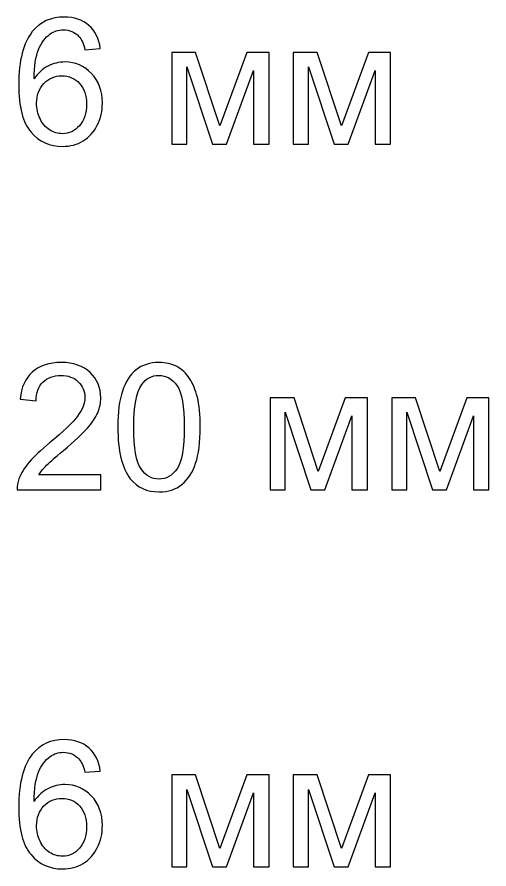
# Model space of a CAD drawing. Header units: centimetres. Extents: x -62 to 62, y -37 to 37.
# Drawn here: x -28.2 to -19.71, y -36.2 to -20.89 of the extents above; entities that cross this region are included whole.
import ezdxf

# ---------------------------------------------------------------- set-up
doc = ezdxf.new("R2010")
doc.units = ezdxf.units.CM
doc.header["$MEASUREMENT"] = 0
doc.layers.add('layer 1', color=7, linetype='Continuous')

msp = doc.modelspace()

# ---------------------------------------------------------------- linework, layer by layer
at = {"layer": 'layer 1', "color": 177}
for points, knots in [([(-26.70022, -21.45478), (-26.70022, -21.45478), (-26.97703, -21.47705), (-26.97703, -21.47705), (-26.97703, -21.47705), (-27.00196, -21.36728), (-27.03749, -21.28721), (-27.08362, -21.23736), (-27.08362, -21.23736), (-27.15946, -21.15728), (-27.25332, -21.11751), (-27.36468, -21.11751), (-27.36468, -21.11751), (-27.4543, -21.11751), (-27.53385, -21.14244), (-27.60225, -21.19228), (-27.60225, -21.19228), (-27.69028, -21.25645), (-27.75922, -21.34978), (-27.81066, -21.47281), (-27.81066, -21.47281), (-27.86157, -21.59637), (-27.88809, -21.7719), (-27.89021, -21.9994), (-27.89021, -21.9994), (-27.82286, -21.89705), (-27.74013, -21.82069), (-27.64256, -21.77137), (-27.64256, -21.77137), (-27.54498, -21.72152), (-27.44316, -21.6966), (-27.33604, -21.6966), (-27.33604, -21.6966), (-27.14938, -21.6966), (-26.99029, -21.76554), (-26.85878, -21.90288), (-26.85878, -21.90288), (-26.72779, -22.04023), (-26.66204, -22.21735), (-26.66204, -22.4353), (-26.66204, -22.4353), (-26.66204, -22.57848), (-26.69279, -22.71106), (-26.75431, -22.83409), (-26.75431, -22.83409), (-26.81635, -22.95712), (-26.90067, -23.05098), (-27.00885, -23.11621), (-27.00885, -23.11621), (-27.1165, -23.18143), (-27.239, -23.21431), (-27.37582, -23.21431), (-27.37582, -23.21431), (-27.60862, -23.21431), (-27.79899, -23.1284), (-27.94642, -22.95712), (-27.94642, -22.95712), (-28.09331, -22.78583), (-28.16702, -22.50318), (-28.16702, -22.1097), (-28.16702, -22.1097), (-28.16702, -21.66955), (-28.08536, -21.34925), (-27.92255, -21.14933), (-27.92255, -21.14933), (-27.78043, -20.97539), (-27.589, -20.88842), (-27.34771, -20.88842), (-27.34771, -20.88842), (-27.16847, -20.88842), (-27.02105, -20.9388), (-26.9065, -21.03903), (-26.9065, -21.03903), (-26.79196, -21.13925), (-26.72302, -21.27766), (-26.70022, -21.45478)], [0, 0, 0, 0, 0.05, 0.05, 0.05, 0.05, 0.1, 0.1, 0.1, 0.1, 0.15, 0.15, 0.15, 0.15, 0.2, 0.2, 0.2, 0.2, 0.25, 0.25, 0.25, 0.25, 0.3, 0.3, 0.3, 0.3, 0.35, 0.35, 0.35, 0.35, 0.4, 0.4, 0.4, 0.4, 0.45, 0.45, 0.45, 0.45, 0.5, 0.5, 0.5, 0.5, 0.55, 0.55, 0.55, 0.55, 0.6, 0.6, 0.6, 0.6, 0.65, 0.65, 0.65, 0.65, 0.7, 0.7, 0.7, 0.7, 0.75, 0.75, 0.75, 0.75, 0.8, 0.8, 0.8, 0.8, 0.85, 0.85, 0.85, 0.85, 0.9, 0.9, 0.9, 0.9, 1, 1, 1, 1]), ([(-25.41477, -21.52478), (-25.41477, -21.52478), (-24.98416, -21.52478), (-24.98416, -21.52478), (-24.98416, -21.52478), (-24.98416, -21.52478), (-24.54773, -22.84628), (-24.54773, -22.84628), (-24.54773, -22.84628), (-24.54773, -22.84628), (-24.06463, -21.52478), (-24.06463, -21.52478), (-24.06463, -21.52478), (-24.06463, -21.52478), (-23.66478, -21.52478), (-23.66478, -21.52478), (-23.66478, -21.52478), (-23.66478, -21.52478), (-23.66478, -23.17613), (-23.66478, -23.17613), (-23.66478, -23.17613), (-23.66478, -23.17613), (-23.94478, -23.17613), (-23.94478, -23.17613), (-23.94478, -23.17613), (-23.94478, -23.17613), (-23.94478, -21.84667), (-23.94478, -21.84667), (-23.94478, -21.84667), (-23.94478, -21.84667), (-24.43106, -23.17613), (-24.43106, -23.17613), (-24.43106, -23.17613), (-24.43106, -23.17613), (-24.68136, -23.17613), (-24.68136, -23.17613), (-24.68136, -23.17613), (-24.68136, -23.17613), (-25.14113, -21.78304), (-25.14113, -21.78304), (-25.14113, -21.78304), (-25.14113, -21.78304), (-25.14113, -23.17613), (-25.14113, -23.17613), (-25.14113, -23.17613), (-25.14113, -23.17613), (-25.41477, -23.17613), (-25.41477, -23.17613), (-25.41477, -23.17613), (-25.41477, -23.17613), (-25.41477, -21.52478), (-25.41477, -21.52478)], [0, 0, 0, 0, 0.07142857, 0.07142857, 0.07142857, 0.07142857, 0.14285714, 0.14285714, 0.14285714, 0.14285714, 0.21428571, 0.21428571, 0.21428571, 0.21428571, 0.28571429, 0.28571429, 0.28571429, 0.28571429, 0.35714286, 0.35714286, 0.35714286, 0.35714286, 0.42857143, 0.42857143, 0.42857143, 0.42857143, 0.5, 0.5, 0.5, 0.5, 0.57142857, 0.57142857, 0.57142857, 0.57142857, 0.64285714, 0.64285714, 0.64285714, 0.64285714, 0.71428571, 0.71428571, 0.71428571, 0.71428571, 0.78571429, 0.78571429, 0.78571429, 0.78571429, 0.85714286, 0.85714286, 0.85714286, 0.85714286, 1, 1, 1, 1]), ([(-23.22729, -21.52478), (-23.22729, -21.52478), (-22.79668, -21.52478), (-22.79668, -21.52478), (-22.79668, -21.52478), (-22.79668, -21.52478), (-22.36025, -22.84628), (-22.36025, -22.84628), (-22.36025, -22.84628), (-22.36025, -22.84628), (-21.87715, -21.52478), (-21.87715, -21.52478), (-21.87715, -21.52478), (-21.87715, -21.52478), (-21.4773, -21.52478), (-21.4773, -21.52478), (-21.4773, -21.52478), (-21.4773, -21.52478), (-21.4773, -23.17613), (-21.4773, -23.17613), (-21.4773, -23.17613), (-21.4773, -23.17613), (-21.7573, -23.17613), (-21.7573, -23.17613), (-21.7573, -23.17613), (-21.7573, -23.17613), (-21.7573, -21.84667), (-21.7573, -21.84667), (-21.7573, -21.84667), (-21.7573, -21.84667), (-22.24358, -23.17613), (-22.24358, -23.17613), (-22.24358, -23.17613), (-22.24358, -23.17613), (-22.49388, -23.17613), (-22.49388, -23.17613), (-22.49388, -23.17613), (-22.49388, -23.17613), (-22.95365, -21.78304), (-22.95365, -21.78304), (-22.95365, -21.78304), (-22.95365, -21.78304), (-22.95365, -23.17613), (-22.95365, -23.17613), (-22.95365, -23.17613), (-22.95365, -23.17613), (-23.22729, -23.17613), (-23.22729, -23.17613), (-23.22729, -23.17613), (-23.22729, -23.17613), (-23.22729, -21.52478), (-23.22729, -21.52478)], [0, 0, 0, 0, 0.07142857, 0.07142857, 0.07142857, 0.07142857, 0.14285714, 0.14285714, 0.14285714, 0.14285714, 0.21428571, 0.21428571, 0.21428571, 0.21428571, 0.28571429, 0.28571429, 0.28571429, 0.28571429, 0.35714286, 0.35714286, 0.35714286, 0.35714286, 0.42857143, 0.42857143, 0.42857143, 0.42857143, 0.5, 0.5, 0.5, 0.5, 0.57142857, 0.57142857, 0.57142857, 0.57142857, 0.64285714, 0.64285714, 0.64285714, 0.64285714, 0.71428571, 0.71428571, 0.71428571, 0.71428571, 0.78571429, 0.78571429, 0.78571429, 0.78571429, 0.85714286, 0.85714286, 0.85714286, 0.85714286, 1, 1, 1, 1]), ([(-27.84566, -22.43795), (-27.84566, -22.53447), (-27.82498, -22.62674), (-27.78415, -22.71477), (-27.78415, -22.71477), (-27.74331, -22.8028), (-27.68604, -22.86962), (-27.61339, -22.91575), (-27.61339, -22.91575), (-27.54021, -22.96189), (-27.46279, -22.98522), (-27.38059, -22.98522), (-27.38059, -22.98522), (-27.26127, -22.98522), (-27.15946, -22.9375), (-27.07514, -22.84204), (-27.07514, -22.84204), (-26.99082, -22.74659), (-26.9484, -22.6172), (-26.9484, -22.45333), (-26.9484, -22.45333), (-26.9484, -22.29583), (-26.99029, -22.17174), (-27.07355, -22.08106), (-27.07355, -22.08106), (-27.1568, -21.99038), (-27.26286, -21.94478), (-27.39173, -21.94478), (-27.39173, -21.94478), (-27.51794, -21.94478), (-27.62559, -21.99038), (-27.71362, -22.08106), (-27.71362, -22.08106), (-27.80165, -22.17174), (-27.84566, -22.29053), (-27.84566, -22.43795)], [0, 0, 0, 0, 0.1, 0.1, 0.1, 0.1, 0.2, 0.2, 0.2, 0.2, 0.3, 0.3, 0.3, 0.3, 0.4, 0.4, 0.4, 0.4, 0.5, 0.5, 0.5, 0.5, 0.6, 0.6, 0.6, 0.6, 0.7, 0.7, 0.7, 0.7, 0.8, 0.8, 0.8, 0.8, 1, 1, 1, 1]), ([(-26.70022, -34.44498), (-26.70022, -34.44498), (-26.97703, -34.46725), (-26.97703, -34.46725), (-26.97703, -34.46725), (-27.00196, -34.35748), (-27.03749, -34.27741), (-27.08362, -34.22756), (-27.08362, -34.22756), (-27.15946, -34.14748), (-27.25332, -34.10771), (-27.36468, -34.10771), (-27.36468, -34.10771), (-27.4543, -34.10771), (-27.53385, -34.13264), (-27.60225, -34.18248), (-27.60225, -34.18248), (-27.69028, -34.24665), (-27.75922, -34.33998), (-27.81066, -34.46301), (-27.81066, -34.46301), (-27.86157, -34.58657), (-27.88809, -34.7621), (-27.89021, -34.9896), (-27.89021, -34.9896), (-27.82286, -34.88725), (-27.74013, -34.81089), (-27.64256, -34.76157), (-27.64256, -34.76157), (-27.54498, -34.71172), (-27.44316, -34.6868), (-27.33604, -34.6868), (-27.33604, -34.6868), (-27.14938, -34.6868), (-26.99029, -34.75574), (-26.85878, -34.89308), (-26.85878, -34.89308), (-26.72779, -35.03043), (-26.66204, -35.20755), (-26.66204, -35.4255), (-26.66204, -35.4255), (-26.66204, -35.56868), (-26.69279, -35.70126), (-26.75431, -35.82429), (-26.75431, -35.82429), (-26.81635, -35.94732), (-26.90067, -36.04118), (-27.00885, -36.10641), (-27.00885, -36.10641), (-27.1165, -36.17163), (-27.239, -36.20451), (-27.37582, -36.20451), (-27.37582, -36.20451), (-27.60862, -36.20451), (-27.79899, -36.1186), (-27.94642, -35.94732), (-27.94642, -35.94732), (-28.09331, -35.77603), (-28.16702, -35.49338), (-28.16702, -35.0999), (-28.16702, -35.0999), (-28.16702, -34.65975), (-28.08536, -34.33945), (-27.92255, -34.13953), (-27.92255, -34.13953), (-27.78043, -33.96559), (-27.589, -33.87862), (-27.34771, -33.87862), (-27.34771, -33.87862), (-27.16847, -33.87862), (-27.02105, -33.929), (-26.9065, -34.02923), (-26.9065, -34.02923), (-26.79196, -34.12945), (-26.72302, -34.26786), (-26.70022, -34.44498)], [0, 0, 0, 0, 0.05, 0.05, 0.05, 0.05, 0.1, 0.1, 0.1, 0.1, 0.15, 0.15, 0.15, 0.15, 0.2, 0.2, 0.2, 0.2, 0.25, 0.25, 0.25, 0.25, 0.3, 0.3, 0.3, 0.3, 0.35, 0.35, 0.35, 0.35, 0.4, 0.4, 0.4, 0.4, 0.45, 0.45, 0.45, 0.45, 0.5, 0.5, 0.5, 0.5, 0.55, 0.55, 0.55, 0.55, 0.6, 0.6, 0.6, 0.6, 0.65, 0.65, 0.65, 0.65, 0.7, 0.7, 0.7, 0.7, 0.75, 0.75, 0.75, 0.75, 0.8, 0.8, 0.8, 0.8, 0.85, 0.85, 0.85, 0.85, 0.9, 0.9, 0.9, 0.9, 1, 1, 1, 1]), ([(-25.41477, -34.51498), (-25.41477, -34.51498), (-24.98416, -34.51498), (-24.98416, -34.51498), (-24.98416, -34.51498), (-24.98416, -34.51498), (-24.54773, -35.83648), (-24.54773, -35.83648), (-24.54773, -35.83648), (-24.54773, -35.83648), (-24.06463, -34.51498), (-24.06463, -34.51498), (-24.06463, -34.51498), (-24.06463, -34.51498), (-23.66478, -34.51498), (-23.66478, -34.51498), (-23.66478, -34.51498), (-23.66478, -34.51498), (-23.66478, -36.16633), (-23.66478, -36.16633), (-23.66478, -36.16633), (-23.66478, -36.16633), (-23.94478, -36.16633), (-23.94478, -36.16633), (-23.94478, -36.16633), (-23.94478, -36.16633), (-23.94478, -34.83687), (-23.94478, -34.83687), (-23.94478, -34.83687), (-23.94478, -34.83687), (-24.43106, -36.16633), (-24.43106, -36.16633), (-24.43106, -36.16633), (-24.43106, -36.16633), (-24.68136, -36.16633), (-24.68136, -36.16633), (-24.68136, -36.16633), (-24.68136, -36.16633), (-25.14113, -34.77324), (-25.14113, -34.77324), (-25.14113, -34.77324), (-25.14113, -34.77324), (-25.14113, -36.16633), (-25.14113, -36.16633), (-25.14113, -36.16633), (-25.14113, -36.16633), (-25.41477, -36.16633), (-25.41477, -36.16633), (-25.41477, -36.16633), (-25.41477, -36.16633), (-25.41477, -34.51498), (-25.41477, -34.51498)], [0, 0, 0, 0, 0.07142857, 0.07142857, 0.07142857, 0.07142857, 0.14285714, 0.14285714, 0.14285714, 0.14285714, 0.21428571, 0.21428571, 0.21428571, 0.21428571, 0.28571429, 0.28571429, 0.28571429, 0.28571429, 0.35714286, 0.35714286, 0.35714286, 0.35714286, 0.42857143, 0.42857143, 0.42857143, 0.42857143, 0.5, 0.5, 0.5, 0.5, 0.57142857, 0.57142857, 0.57142857, 0.57142857, 0.64285714, 0.64285714, 0.64285714, 0.64285714, 0.71428571, 0.71428571, 0.71428571, 0.71428571, 0.78571429, 0.78571429, 0.78571429, 0.78571429, 0.85714286, 0.85714286, 0.85714286, 0.85714286, 1, 1, 1, 1]), ([(-23.22729, -34.51498), (-23.22729, -34.51498), (-22.79668, -34.51498), (-22.79668, -34.51498), (-22.79668, -34.51498), (-22.79668, -34.51498), (-22.36025, -35.83648), (-22.36025, -35.83648), (-22.36025, -35.83648), (-22.36025, -35.83648), (-21.87715, -34.51498), (-21.87715, -34.51498), (-21.87715, -34.51498), (-21.87715, -34.51498), (-21.4773, -34.51498), (-21.4773, -34.51498), (-21.4773, -34.51498), (-21.4773, -34.51498), (-21.4773, -36.16633), (-21.4773, -36.16633), (-21.4773, -36.16633), (-21.4773, -36.16633), (-21.7573, -36.16633), (-21.7573, -36.16633), (-21.7573, -36.16633), (-21.7573, -36.16633), (-21.7573, -34.83687), (-21.7573, -34.83687), (-21.7573, -34.83687), (-21.7573, -34.83687), (-22.24358, -36.16633), (-22.24358, -36.16633), (-22.24358, -36.16633), (-22.24358, -36.16633), (-22.49388, -36.16633), (-22.49388, -36.16633), (-22.49388, -36.16633), (-22.49388, -36.16633), (-22.95365, -34.77324), (-22.95365, -34.77324), (-22.95365, -34.77324), (-22.95365, -34.77324), (-22.95365, -36.16633), (-22.95365, -36.16633), (-22.95365, -36.16633), (-22.95365, -36.16633), (-23.22729, -36.16633), (-23.22729, -36.16633), (-23.22729, -36.16633), (-23.22729, -36.16633), (-23.22729, -34.51498), (-23.22729, -34.51498)], [0, 0, 0, 0, 0.07142857, 0.07142857, 0.07142857, 0.07142857, 0.14285714, 0.14285714, 0.14285714, 0.14285714, 0.21428571, 0.21428571, 0.21428571, 0.21428571, 0.28571429, 0.28571429, 0.28571429, 0.28571429, 0.35714286, 0.35714286, 0.35714286, 0.35714286, 0.42857143, 0.42857143, 0.42857143, 0.42857143, 0.5, 0.5, 0.5, 0.5, 0.57142857, 0.57142857, 0.57142857, 0.57142857, 0.64285714, 0.64285714, 0.64285714, 0.64285714, 0.71428571, 0.71428571, 0.71428571, 0.71428571, 0.78571429, 0.78571429, 0.78571429, 0.78571429, 0.85714286, 0.85714286, 0.85714286, 0.85714286, 1, 1, 1, 1]), ([(-27.84566, -35.42815), (-27.84566, -35.52467), (-27.82498, -35.61694), (-27.78415, -35.70497), (-27.78415, -35.70497), (-27.74331, -35.793), (-27.68604, -35.85982), (-27.61339, -35.90595), (-27.61339, -35.90595), (-27.54021, -35.95209), (-27.46279, -35.97542), (-27.38059, -35.97542), (-27.38059, -35.97542), (-27.26127, -35.97542), (-27.15946, -35.9277), (-27.07514, -35.83224), (-27.07514, -35.83224), (-26.99082, -35.73679), (-26.9484, -35.6074), (-26.9484, -35.44353), (-26.9484, -35.44353), (-26.9484, -35.28603), (-26.99029, -35.16194), (-27.07355, -35.07126), (-27.07355, -35.07126), (-27.1568, -34.98058), (-27.26286, -34.93498), (-27.39173, -34.93498), (-27.39173, -34.93498), (-27.51794, -34.93498), (-27.62559, -34.98058), (-27.71362, -35.07126), (-27.71362, -35.07126), (-27.80165, -35.16194), (-27.84566, -35.28073), (-27.84566, -35.42815)], [0, 0, 0, 0, 0.1, 0.1, 0.1, 0.1, 0.2, 0.2, 0.2, 0.2, 0.3, 0.3, 0.3, 0.3, 0.4, 0.4, 0.4, 0.4, 0.5, 0.5, 0.5, 0.5, 0.6, 0.6, 0.6, 0.6, 0.7, 0.7, 0.7, 0.7, 0.8, 0.8, 0.8, 0.8, 1, 1, 1, 1])]:
    msp.add_open_spline(points, degree=3, knots=knots, dxfattribs=at)
at = {"layer": 'layer 1', "color": 250}
for points, knots in [([(-26.68749, -29.11958), (-26.68749, -29.11958), (-26.68749, -29.38685), (-26.68749, -29.38685), (-26.68749, -29.38685), (-26.68749, -29.38685), (-28.19566, -29.38685), (-28.19566, -29.38685), (-28.19566, -29.38685), (-28.19778, -29.3195), (-28.18664, -29.25481), (-28.16278, -29.19223), (-28.16278, -29.19223), (-28.12407, -29.08988), (-28.06202, -28.9886), (-27.97664, -28.88943), (-27.97664, -28.88943), (-27.89127, -28.79026), (-27.7693, -28.67572), (-27.61074, -28.5458), (-27.61074, -28.5458), (-27.36415, -28.34269), (-27.19658, -28.18201), (-27.10908, -28.06323), (-27.10908, -28.06323), (-27.02105, -27.94444), (-26.97703, -27.83202), (-26.97703, -27.72596), (-26.97703, -27.72596), (-26.97703, -27.61512), (-27.0168, -27.52179), (-27.09635, -27.44543), (-27.09635, -27.44543), (-27.17589, -27.3696), (-27.27983, -27.33141), (-27.40763, -27.33141), (-27.40763, -27.33141), (-27.54286, -27.33141), (-27.65104, -27.37172), (-27.73218, -27.45232), (-27.73218, -27.45232), (-27.81331, -27.5324), (-27.85415, -27.64376), (-27.85521, -27.78641), (-27.85521, -27.78641), (-27.85521, -27.78641), (-28.14157, -27.75777), (-28.14157, -27.75777), (-28.14157, -27.75777), (-28.12195, -27.54353), (-28.0477, -27.3802), (-27.91937, -27.26778), (-27.91937, -27.26778), (-27.79051, -27.15535), (-27.61816, -27.09914), (-27.40127, -27.09914), (-27.40127, -27.09914), (-27.18279, -27.09914), (-27.00938, -27.1596), (-26.88211, -27.28104), (-26.88211, -27.28104), (-26.75431, -27.40247), (-26.69067, -27.55308), (-26.69067, -27.73232), (-26.69067, -27.73232), (-26.69067, -27.82353), (-26.70923, -27.91315), (-26.74688, -28.00118), (-26.74688, -28.00118), (-26.784, -28.08974), (-26.84605, -28.18254), (-26.93249, -28.28012), (-26.93249, -28.28012), (-27.01946, -28.37716), (-27.16317, -28.51133), (-27.36362, -28.68102), (-27.36362, -28.68102), (-27.53172, -28.82208), (-27.63991, -28.91754), (-27.68763, -28.96791), (-27.68763, -28.96791), (-27.73536, -29.01829), (-27.7746, -29.06867), (-27.80589, -29.11958), (-27.80589, -29.11958), (-27.80589, -29.11958), (-26.68749, -29.11958), (-26.68749, -29.11958)], [0, 0, 0, 0, 0.04347826, 0.04347826, 0.04347826, 0.04347826, 0.08695652, 0.08695652, 0.08695652, 0.08695652, 0.13043478, 0.13043478, 0.13043478, 0.13043478, 0.17391304, 0.17391304, 0.17391304, 0.17391304, 0.2173913, 0.2173913, 0.2173913, 0.2173913, 0.26086957, 0.26086957, 0.26086957, 0.26086957, 0.30434783, 0.30434783, 0.30434783, 0.30434783, 0.34782609, 0.34782609, 0.34782609, 0.34782609, 0.39130435, 0.39130435, 0.39130435, 0.39130435, 0.43478261, 0.43478261, 0.43478261, 0.43478261, 0.47826087, 0.47826087, 0.47826087, 0.47826087, 0.52173913, 0.52173913, 0.52173913, 0.52173913, 0.56521739, 0.56521739, 0.56521739, 0.56521739, 0.60869565, 0.60869565, 0.60869565, 0.60869565, 0.65217391, 0.65217391, 0.65217391, 0.65217391, 0.69565217, 0.69565217, 0.69565217, 0.69565217, 0.73913043, 0.73913043, 0.73913043, 0.73913043, 0.7826087, 0.7826087, 0.7826087, 0.7826087, 0.82608696, 0.82608696, 0.82608696, 0.82608696, 0.86956522, 0.86956522, 0.86956522, 0.86956522, 0.91304348, 0.91304348, 0.91304348, 0.91304348, 1, 1, 1, 1]), ([(-26.38468, -28.26262), (-26.38468, -27.99376), (-26.35711, -27.77633), (-26.30196, -27.61194), (-26.30196, -27.61194), (-26.24628, -27.44702), (-26.16408, -27.32028), (-26.05484, -27.23172), (-26.05484, -27.23172), (-25.94613, -27.14316), (-25.80878, -27.09914), (-25.64333, -27.09914), (-25.64333, -27.09914), (-25.52136, -27.09914), (-25.41424, -27.12354), (-25.32144, -27.17285), (-25.32144, -27.17285), (-25.22916, -27.22217), (-25.1528, -27.29323), (-25.09341, -27.38603), (-25.09341, -27.38603), (-25.03401, -27.47831), (-24.98735, -27.59126), (-24.95341, -27.72436), (-24.95341, -27.72436), (-24.91894, -27.85747), (-24.90197, -28.03724), (-24.90197, -28.26262), (-24.90197, -28.26262), (-24.90197, -28.52989), (-24.92955, -28.74625), (-24.98417, -28.91064), (-24.98417, -28.91064), (-25.03879, -29.07556), (-25.12098, -29.20231), (-25.23023, -29.2914), (-25.23023, -29.2914), (-25.33894, -29.38049), (-25.47681, -29.42503), (-25.64333, -29.42503), (-25.64333, -29.42503), (-25.86234, -29.42503), (-26.03469, -29.34708), (-26.15984, -29.19064), (-26.15984, -29.19064), (-26.30991, -28.99973), (-26.38468, -28.69057), (-26.38468, -28.26262)], [0, 0, 0, 0, 0.07692308, 0.07692308, 0.07692308, 0.07692308, 0.15384615, 0.15384615, 0.15384615, 0.15384615, 0.23076923, 0.23076923, 0.23076923, 0.23076923, 0.30769231, 0.30769231, 0.30769231, 0.30769231, 0.38461538, 0.38461538, 0.38461538, 0.38461538, 0.46153846, 0.46153846, 0.46153846, 0.46153846, 0.53846154, 0.53846154, 0.53846154, 0.53846154, 0.61538462, 0.61538462, 0.61538462, 0.61538462, 0.69230769, 0.69230769, 0.69230769, 0.69230769, 0.76923077, 0.76923077, 0.76923077, 0.76923077, 0.84615385, 0.84615385, 0.84615385, 0.84615385, 1, 1, 1, 1]), ([(-26.09832, -28.26368), (-26.09832, -28.6386), (-26.05484, -28.88784), (-25.96734, -29.01087), (-25.96734, -29.01087), (-25.87984, -29.13443), (-25.77166, -29.19594), (-25.64333, -29.19594), (-25.64333, -29.19594), (-25.515, -29.19594), (-25.40681, -29.1339), (-25.31932, -29.01034), (-25.31932, -29.01034), (-25.23182, -28.88625), (-25.18833, -28.63754), (-25.18833, -28.26368), (-25.18833, -28.26368), (-25.18833, -27.88876), (-25.23182, -27.63952), (-25.31932, -27.51649), (-25.31932, -27.51649), (-25.40628, -27.39293), (-25.51553, -27.33141), (-25.64651, -27.33141), (-25.64651, -27.33141), (-25.77484, -27.33141), (-25.87772, -27.38603), (-25.95461, -27.49475), (-25.95461, -27.49475), (-26.0506, -27.63315), (-26.09832, -27.88982), (-26.09832, -28.26368)], [0, 0, 0, 0, 0.11111111, 0.11111111, 0.11111111, 0.11111111, 0.22222222, 0.22222222, 0.22222222, 0.22222222, 0.33333333, 0.33333333, 0.33333333, 0.33333333, 0.44444444, 0.44444444, 0.44444444, 0.44444444, 0.55555556, 0.55555556, 0.55555556, 0.55555556, 0.66666667, 0.66666667, 0.66666667, 0.66666667, 0.77777778, 0.77777778, 0.77777778, 0.77777778, 1, 1, 1, 1]), ([(-23.64516, -27.7355), (-23.64516, -27.7355), (-23.21455, -27.7355), (-23.21455, -27.7355), (-23.21455, -27.7355), (-23.21455, -27.7355), (-22.77812, -29.057), (-22.77812, -29.057), (-22.77812, -29.057), (-22.77812, -29.057), (-22.29502, -27.7355), (-22.29502, -27.7355), (-22.29502, -27.7355), (-22.29502, -27.7355), (-21.89517, -27.7355), (-21.89517, -27.7355), (-21.89517, -27.7355), (-21.89517, -27.7355), (-21.89517, -29.38685), (-21.89517, -29.38685), (-21.89517, -29.38685), (-21.89517, -29.38685), (-22.17517, -29.38685), (-22.17517, -29.38685), (-22.17517, -29.38685), (-22.17517, -29.38685), (-22.17517, -28.05739), (-22.17517, -28.05739), (-22.17517, -28.05739), (-22.17517, -28.05739), (-22.66145, -29.38685), (-22.66145, -29.38685), (-22.66145, -29.38685), (-22.66145, -29.38685), (-22.91175, -29.38685), (-22.91175, -29.38685), (-22.91175, -29.38685), (-22.91175, -29.38685), (-23.37152, -27.99376), (-23.37152, -27.99376), (-23.37152, -27.99376), (-23.37152, -27.99376), (-23.37152, -29.38685), (-23.37152, -29.38685), (-23.37152, -29.38685), (-23.37152, -29.38685), (-23.64516, -29.38685), (-23.64516, -29.38685), (-23.64516, -29.38685), (-23.64516, -29.38685), (-23.64516, -27.7355), (-23.64516, -27.7355)], [0, 0, 0, 0, 0.07142857, 0.07142857, 0.07142857, 0.07142857, 0.14285714, 0.14285714, 0.14285714, 0.14285714, 0.21428571, 0.21428571, 0.21428571, 0.21428571, 0.28571429, 0.28571429, 0.28571429, 0.28571429, 0.35714286, 0.35714286, 0.35714286, 0.35714286, 0.42857143, 0.42857143, 0.42857143, 0.42857143, 0.5, 0.5, 0.5, 0.5, 0.57142857, 0.57142857, 0.57142857, 0.57142857, 0.64285714, 0.64285714, 0.64285714, 0.64285714, 0.71428571, 0.71428571, 0.71428571, 0.71428571, 0.78571429, 0.78571429, 0.78571429, 0.78571429, 0.85714286, 0.85714286, 0.85714286, 0.85714286, 1, 1, 1, 1]), ([(-21.45768, -27.7355), (-21.45768, -27.7355), (-21.02707, -27.7355), (-21.02707, -27.7355), (-21.02707, -27.7355), (-21.02707, -27.7355), (-20.59064, -29.057), (-20.59064, -29.057), (-20.59064, -29.057), (-20.59064, -29.057), (-20.10754, -27.7355), (-20.10754, -27.7355), (-20.10754, -27.7355), (-20.10754, -27.7355), (-19.70769, -27.7355), (-19.70769, -27.7355), (-19.70769, -27.7355), (-19.70769, -27.7355), (-19.70769, -29.38685), (-19.70769, -29.38685), (-19.70769, -29.38685), (-19.70769, -29.38685), (-19.98769, -29.38685), (-19.98769, -29.38685), (-19.98769, -29.38685), (-19.98769, -29.38685), (-19.98769, -28.05739), (-19.98769, -28.05739), (-19.98769, -28.05739), (-19.98769, -28.05739), (-20.47397, -29.38685), (-20.47397, -29.38685), (-20.47397, -29.38685), (-20.47397, -29.38685), (-20.72427, -29.38685), (-20.72427, -29.38685), (-20.72427, -29.38685), (-20.72427, -29.38685), (-21.18404, -27.99376), (-21.18404, -27.99376), (-21.18404, -27.99376), (-21.18404, -27.99376), (-21.18404, -29.38685), (-21.18404, -29.38685), (-21.18404, -29.38685), (-21.18404, -29.38685), (-21.45768, -29.38685), (-21.45768, -29.38685), (-21.45768, -29.38685), (-21.45768, -29.38685), (-21.45768, -27.7355), (-21.45768, -27.7355)], [0, 0, 0, 0, 0.07142857, 0.07142857, 0.07142857, 0.07142857, 0.14285714, 0.14285714, 0.14285714, 0.14285714, 0.21428571, 0.21428571, 0.21428571, 0.21428571, 0.28571429, 0.28571429, 0.28571429, 0.28571429, 0.35714286, 0.35714286, 0.35714286, 0.35714286, 0.42857143, 0.42857143, 0.42857143, 0.42857143, 0.5, 0.5, 0.5, 0.5, 0.57142857, 0.57142857, 0.57142857, 0.57142857, 0.64285714, 0.64285714, 0.64285714, 0.64285714, 0.71428571, 0.71428571, 0.71428571, 0.71428571, 0.78571429, 0.78571429, 0.78571429, 0.78571429, 0.85714286, 0.85714286, 0.85714286, 0.85714286, 1, 1, 1, 1])]:
    msp.add_open_spline(points, degree=3, knots=knots, dxfattribs=at)

doc.saveas('drawing.dxf')
